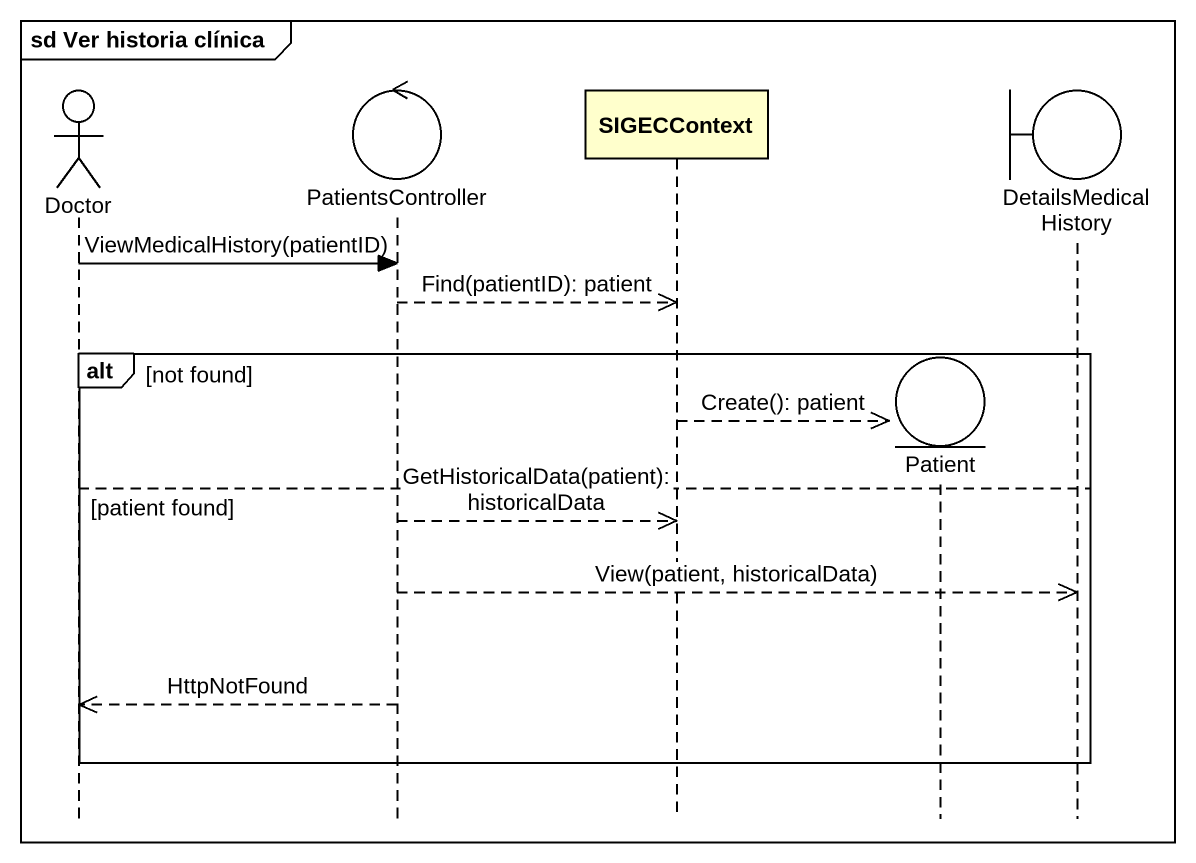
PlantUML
@startuml
mainframe sd Ver historia clínica
hide footbox
actor Doctor
control PatientsController
participant SIGECContext
entity Patient
boundary DetailsMedicalHistory

Doctor -> PatientsController : ViewMedicalHistory(patientID)
PatientsController -->> SIGECContext : Find(patientID): patient
alt not found
  SIGECContext -->> Patient ** : Create(): patient
else patient found
  PatientsController -->> SIGECContext : GetHistoricalData(patient): historicalData
  PatientsController -->> DetailsMedicalHistory : View(patient, historicalData)
  PatientsController -->> Doctor : HttpNotFound
end
@enduml
